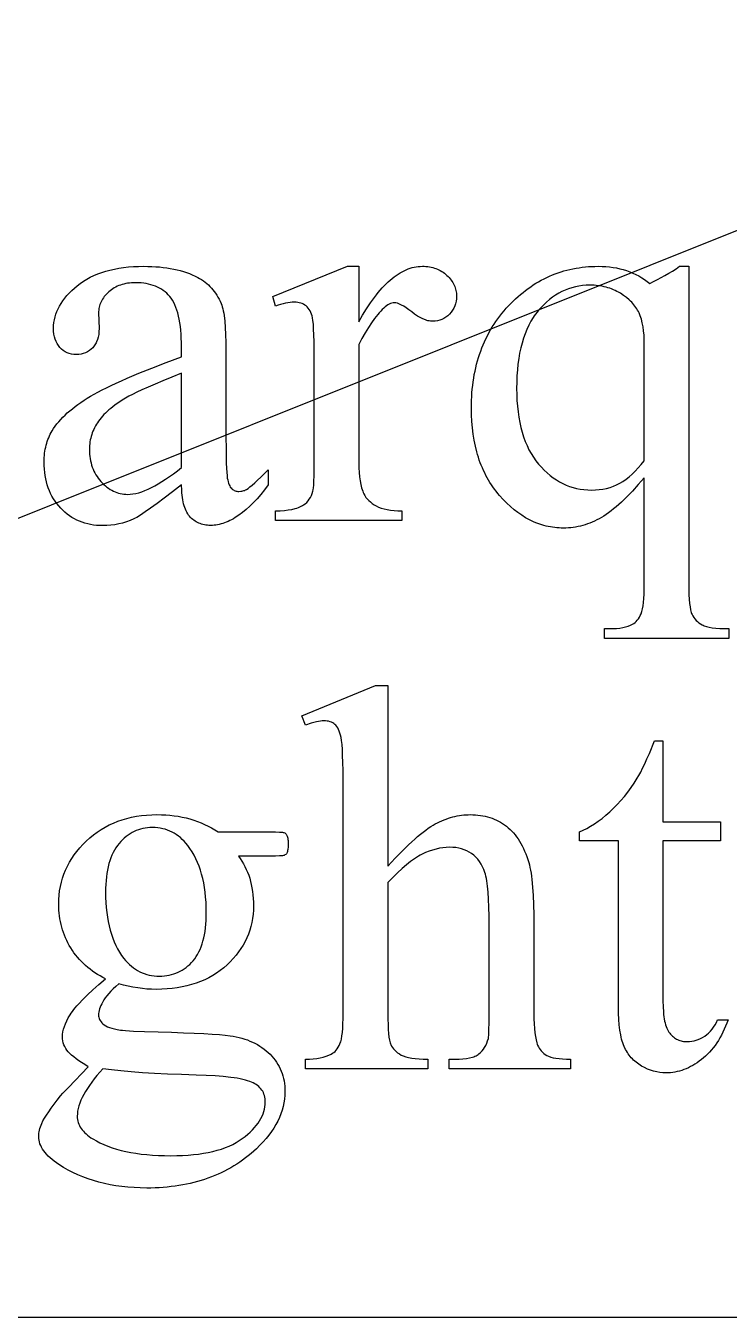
# Model space of a CAD drawing. Extents: x 0 to 152, y -19 to 71.
# Drawn here: x 91.45 to 94.75, y 64.47 to 70.54 of the extents above; entities that cross this region are included whole.
import ezdxf

# ---------------------------------------------------------------- set-up
doc = ezdxf.new("R2010")
doc.units = 0
doc.layers.get('0').update_dxf_attribs({"linetype": 'CONTINUOUS'})

msp = doc.modelspace()

# ---------------------------------------------------------------- linework, layer by layer
for points in [[(101.4397, 64.4737), (101.4397, 68.9112), (97.1897, 70.5362), (87.8147, 66.7862), (88.4397, 64.4737)], [(92.1768, 68.3808), (92.1343, 68.3481), (92.0959, 68.3191), (92.0617, 68.2937), (92.0316, 68.2719), (92.0056, 68.2538), (91.9839, 68.2393), (91.9663, 68.2285), (91.959, 68.2244), (91.9528, 68.2213), (91.9356, 68.2139), (91.9181, 68.2075), (91.9003, 68.202), (91.8822, 68.1976), (91.8639, 68.1941), (91.8453, 68.1916), (91.8264, 68.1902), (91.8072, 68.1897), (91.7924, 68.19), (91.7778, 68.1909), (91.7636, 68.1926), (91.7498, 68.1948), (91.7362, 68.1977), (91.723, 68.2012), (91.7101, 68.2054), (91.6976, 68.2102), (91.6854, 68.2157), (91.6735, 68.2218), (91.662, 68.2285), (91.6507, 68.2359), (91.6398, 68.244), (91.6293, 68.2526), (91.6191, 68.262), (91.6092, 68.2719), (91.5997, 68.2824), (91.5909, 68.2933), (91.5827, 68.3046), (91.5751, 68.3163), (91.5681, 68.3284), (91.5617, 68.3409), (91.556, 68.3538), (91.5508, 68.3672), (91.5462, 68.3809), (91.5423, 68.395), (91.5389, 68.4096), (91.5362, 68.4245), (91.5341, 68.4399), (91.5325, 68.4556), (91.5316, 68.4718), (91.5313, 68.4884), (91.5315, 68.4989), (91.5319, 68.5092), (91.5327, 68.5194), (91.5337, 68.5293), (91.535, 68.5391), (91.5367, 68.5488), (91.5386, 68.5582), (91.5408, 68.5675), (91.5433, 68.5765), (91.5462, 68.5855), (91.5493, 68.5942), (91.5527, 68.6027), (91.5564, 68.6111), (91.5604, 68.6193), (91.5647, 68.6273), (91.5693, 68.6352), (91.5761, 68.6459), (91.5835, 68.6565), (91.5914, 68.6671), (91.6, 68.6776), (91.6092, 68.688), (91.619, 68.6983), (91.6294, 68.7085), (91.6403, 68.7187), (91.6519, 68.7288), (91.6641, 68.7388), (91.6768, 68.7487), (91.6902, 68.7586), (91.7042, 68.7683), (91.7187, 68.778), (91.7339, 68.7876), (91.7497, 68.7972), (91.7664, 68.8068), (91.7844, 68.8167), (91.8038, 68.8268), (91.8245, 68.8372), (91.8466, 68.8479), (91.8699, 68.8588), (91.8946, 68.8699), (91.9207, 68.8813), (91.9767, 68.905), (92.0381, 68.9296), (92.1048, 68.9553), (92.1768, 68.982), (92.1768, 69.0275), (92.1766, 69.0488), (92.1759, 69.0692), (92.1749, 69.0887), (92.1734, 69.1074), (92.1714, 69.1253), (92.1691, 69.1423), (92.1663, 69.1584), (92.163, 69.1737), (92.1594, 69.1882), (92.1553, 69.2018), (92.1508, 69.2145), (92.1458, 69.2264), (92.1405, 69.2374), (92.1347, 69.2476), (92.1284, 69.257), (92.1218, 69.2655), (92.1147, 69.2733), (92.1072, 69.2806), (92.0994, 69.2874), (92.0911, 69.2937), (92.0825, 69.2995), (92.0734, 69.3048), (92.064, 69.3096), (92.0542, 69.3139), (92.044, 69.3177), (92.0334, 69.3209), (92.0224, 69.3237), (92.011, 69.326), (91.9993, 69.3277), (91.9871, 69.329), (91.9746, 69.3298), (91.9616, 69.33), (91.9518, 69.3298), (91.9422, 69.3293), (91.9329, 69.3285), (91.9238, 69.3273), (91.915, 69.3258), (91.9065, 69.324), (91.8982, 69.3218), (91.8901, 69.3193), (91.8824, 69.3164), (91.8748, 69.3132), (91.8676, 69.3097), (91.8606, 69.3058), (91.8538, 69.3016), (91.8473, 69.2971), (91.8411, 69.2922), (91.8351, 69.287), (91.8293, 69.2816), (91.8238, 69.276), (91.8187, 69.2704), (91.814, 69.2647), (91.8097, 69.2589), (91.8058, 69.2529), (91.8022, 69.2469), (91.799, 69.2408), (91.7962, 69.2346), (91.7938, 69.2283), (91.7917, 69.2218), (91.79, 69.2153), (91.7887, 69.2087), (91.7877, 69.202), (91.7872, 69.1952), (91.787, 69.1883), (91.7895, 69.1149), (91.7891, 69.1007), (91.7877, 69.0874), (91.7853, 69.0749), (91.7821, 69.0633), (91.7779, 69.0525), (91.7755, 69.0474), (91.7728, 69.0425), (91.7699, 69.0378), (91.7667, 69.0333), (91.7634, 69.0291), (91.7598, 69.025), (91.7521, 69.0176), (91.7438, 69.0112), (91.7349, 69.0057), (91.7254, 69.0013), (91.7154, 68.9978), (91.7048, 68.9953), (91.6937, 68.9938), (91.6819, 68.9934), (91.6705, 68.9939), (91.6596, 68.9954), (91.6492, 68.998), (91.6394, 69.0016), (91.6301, 69.0062), (91.6213, 69.0119), (91.6131, 69.0185), (91.6054, 69.0263), (91.5984, 69.0349), (91.5924, 69.0442), (91.5872, 69.0543), (91.5831, 69.0652), (91.5798, 69.0768), (91.5775, 69.0891), (91.5761, 69.1023), (91.5756, 69.1161), (91.5761, 69.1297), (91.5774, 69.1431), (91.5795, 69.1563), (91.5826, 69.1694), (91.5865, 69.1824), (91.5913, 69.1953), (91.5969, 69.208), (91.6035, 69.2205), (91.6109, 69.233), (91.6191, 69.2453), (91.6283, 69.2574), (91.6383, 69.2694), (91.6491, 69.2813), (91.6609, 69.293), (91.6735, 69.3046), (91.687, 69.3161), (91.7013, 69.3271), (91.7162, 69.3375), (91.7319, 69.3471), (91.7483, 69.356), (91.7654, 69.3642), (91.7832, 69.3716), (91.8017, 69.3784), (91.8208, 69.3844), (91.8407, 69.3898), (91.8613, 69.3944), (91.8826, 69.3983), (91.9046, 69.4015), (91.9273, 69.404), (91.9507, 69.4058), (91.9748, 69.4069), (91.9996, 69.4072), (92.0187, 69.407), (92.0374, 69.4064), (92.0556, 69.4054), (92.0733, 69.404), (92.0907, 69.4022), (92.1076, 69.3999), (92.1241, 69.3973), (92.1401, 69.3942), (92.1557, 69.3908), (92.1709, 69.387), (92.1856, 69.3827), (92.1999, 69.378), (92.2138, 69.373), (92.2272, 69.3675), (92.2402, 69.3616), (92.2527, 69.3553), (92.2619, 69.3503), (92.2708, 69.3448), (92.2794, 69.3391), (92.2876, 69.3329), (92.2956, 69.3265), (92.3032, 69.3197), (92.3106, 69.3125), (92.3176, 69.305), (92.3243, 69.2972), (92.3308, 69.289), (92.3369, 69.2804), (92.3427, 69.2716), (92.3482, 69.2623), (92.3534, 69.2528), (92.3583, 69.2428), (92.3629, 69.2326), (92.3656, 69.2253), (92.3682, 69.2172), (92.3706, 69.2081), (92.3728, 69.1982), (92.3749, 69.1874), (92.3767, 69.1757), (92.3799, 69.1497), (92.3824, 69.12), (92.3842, 69.0869), (92.3853, 69.0501), (92.3856, 69.0098), (92.3856, 68.6162), (92.386, 68.5413), (92.3872, 68.4825), (92.3881, 68.4591), (92.3892, 68.4397), (92.3905, 68.4244), (92.392, 68.413), (92.3937, 68.4041), (92.3957, 68.3959), (92.3979, 68.3885), (92.4004, 68.3819), (92.4031, 68.376), (92.4061, 68.3709), (92.4093, 68.3666), (92.4129, 68.3631), (92.4166, 68.3601), (92.4204, 68.3575), (92.4244, 68.3553), (92.4285, 68.3536), (92.4328, 68.3522), (92.4372, 68.3512), (92.4417, 68.3506), (92.4464, 68.3504), (92.4562, 68.351), (92.4609, 68.3516), (92.4654, 68.3526), (92.4697, 68.3539), (92.4739, 68.3554), (92.478, 68.3572), (92.4818, 68.3593), (92.4892, 68.3643), (92.4982, 68.3712), (92.5087, 68.38), (92.5208, 68.3906), (92.5343, 68.4031), (92.5495, 68.4174), (92.5844, 68.4517), (92.5844, 68.3808), (92.5667, 68.3578), (92.5491, 68.3363), (92.5316, 68.3163), (92.5143, 68.2977), (92.497, 68.2807), (92.4798, 68.2651), (92.4627, 68.251), (92.4458, 68.2384), (92.4289, 68.2273), (92.4205, 68.2223), (92.4121, 68.2176), (92.4038, 68.2134), (92.3954, 68.2095), (92.3871, 68.2059), (92.3788, 68.2028), (92.3706, 68.2), (92.3624, 68.1976), (92.3542, 68.1956), (92.346, 68.1939), (92.3378, 68.1926), (92.3297, 68.1917), (92.3216, 68.1911), (92.3135, 68.1909), (92.3058, 68.1911), (92.2984, 68.1916), (92.2911, 68.1924), (92.2841, 68.1936), (92.2772, 68.1951), (92.2705, 68.197), (92.2641, 68.1992), (92.2578, 68.2017), (92.2517, 68.2045), (92.2459, 68.2077), (92.2402, 68.2113), (92.2347, 68.2151), (92.2294, 68.2193), (92.2244, 68.2239), (92.2195, 68.2287), (92.2148, 68.234), (92.2103, 68.2396), (92.2062, 68.2457), (92.2023, 68.2522), (92.1986, 68.2593), (92.1953, 68.2668), (92.1922, 68.2748), (92.1894, 68.2832), (92.1869, 68.2922), (92.1847, 68.3016), (92.1827, 68.3115), (92.1811, 68.3218), (92.1797, 68.3327), (92.1785, 68.344), (92.1777, 68.3558)], [(93.0096, 69.4072), (93.0096, 69.1465), (93.0278, 69.1781), (93.0461, 69.2076), (93.0645, 69.2351), (93.0737, 69.2481), (93.0829, 69.2606), (93.0921, 69.2725), (93.1013, 69.284), (93.1106, 69.2949), (93.1198, 69.3054), (93.1291, 69.3153), (93.1384, 69.3247), (93.1477, 69.3336), (93.1571, 69.342), (93.1664, 69.3499), (93.1758, 69.3573), (93.1851, 69.3642), (93.1945, 69.3706), (93.2039, 69.3764), (93.2133, 69.3818), (93.2228, 69.3866), (93.2322, 69.3909), (93.2417, 69.3947), (93.2511, 69.3981), (93.2606, 69.4009), (93.2701, 69.4031), (93.2797, 69.4049), (93.2892, 69.4062), (93.2987, 69.407), (93.3083, 69.4072), (93.3169, 69.4071), (93.3253, 69.4066), (93.3336, 69.4057), (93.3416, 69.4046), (93.3495, 69.4031), (93.3571, 69.4013), (93.3646, 69.3991), (93.3719, 69.3966), (93.379, 69.3938), (93.3859, 69.3907), (93.3927, 69.3872), (93.3992, 69.3834), (93.4056, 69.3792), (93.4117, 69.3748), (93.4177, 69.37), (93.4235, 69.3648), (93.429, 69.3595), (93.4342, 69.354), (93.439, 69.3485), (93.4434, 69.3428), (93.4475, 69.337), (93.4512, 69.3312), (93.4546, 69.3252), (93.4577, 69.3191), (93.4603, 69.3129), (93.4626, 69.3066), (93.4646, 69.3002), (93.4662, 69.2937), (93.4674, 69.2872), (93.4683, 69.2804), (93.4689, 69.2736), (93.469, 69.2667), (93.4685, 69.2546), (93.467, 69.243), (93.4644, 69.2318), (93.4608, 69.2212), (93.4562, 69.211), (93.4505, 69.2012), (93.4439, 69.192), (93.4361, 69.1832), (93.4277, 69.1752), (93.4189, 69.1683), (93.4097, 69.1624), (93.4001, 69.1576), (93.3901, 69.1538), (93.3797, 69.1512), (93.3689, 69.1496), (93.3577, 69.149), (93.3521, 69.1492), (93.3464, 69.1497), (93.3407, 69.1506), (93.3348, 69.1518), (93.3289, 69.1533), (93.3229, 69.1552), (93.3107, 69.1599), (93.2981, 69.1661), (93.2852, 69.1736), (93.2719, 69.1825), (93.2583, 69.1927), (93.245, 69.2029), (93.2326, 69.2118), (93.221, 69.2193), (93.2104, 69.2254), (93.2006, 69.2302), (93.1917, 69.2336), (93.1838, 69.2357), (93.1801, 69.2362), (93.1767, 69.2364), (93.1709, 69.236), (93.1651, 69.2348), (93.1591, 69.2328), (93.1529, 69.23), (93.1467, 69.2265), (93.1404, 69.2221), (93.1339, 69.217), (93.1273, 69.211), (93.1202, 69.2043), (93.113, 69.197), (93.1058, 69.1892), (93.0986, 69.1809), (93.0914, 69.1721), (93.0841, 69.1627), (93.0694, 69.1424), (93.0546, 69.12), (93.0398, 69.0955), (93.0247, 69.0689), (93.0096, 69.0402), (93.0096, 68.4846), (93.01, 68.4612), (93.0111, 68.4394), (93.013, 68.419), (93.0156, 68.4001), (93.019, 68.3826), (93.0231, 68.3666), (93.028, 68.3521), (93.0307, 68.3454), (93.0337, 68.339), (93.0382, 68.3306), (93.0435, 68.3226), (93.0496, 68.315), (93.0564, 68.3077), (93.0641, 68.3007), (93.0726, 68.2942), (93.0818, 68.2879), (93.0919, 68.2821), (93.1029, 68.2767), (93.1151, 68.2721), (93.1284, 68.2682), (93.1428, 68.265), (93.1584, 68.2625), (93.1752, 68.2607), (93.1931, 68.2596), (93.2121, 68.2593), (93.2121, 68.2137), (92.6185, 68.2137), (92.6185, 68.2593), (92.64, 68.2597), (92.66, 68.261), (92.6786, 68.2632), (92.6957, 68.2662), (92.7115, 68.2701), (92.7188, 68.2724), (92.7258, 68.2749), (92.7324, 68.2777), (92.7387, 68.2806), (92.7446, 68.2837), (92.7502, 68.2871), (92.7578, 68.2926), (92.7648, 68.2987), (92.7712, 68.3057), (92.777, 68.3134), (92.7823, 68.3218), (92.7869, 68.331), (92.791, 68.341), (92.7945, 68.3517), (92.7959, 68.3583), (92.7972, 68.3674), (92.7983, 68.379), (92.7992, 68.3931), (92.8004, 68.4288), (92.8008, 68.4744), (92.8008, 68.9237), (92.8003, 69.0148), (92.7996, 69.0526), (92.7987, 69.0853), (92.7976, 69.1128), (92.7962, 69.1353), (92.7945, 69.1526), (92.7926, 69.1648), (92.7903, 69.1742), (92.7876, 69.1828), (92.7844, 69.1909), (92.7808, 69.1982), (92.7768, 69.2049), (92.7724, 69.211), (92.7675, 69.2164), (92.7622, 69.2212), (92.7565, 69.2253), (92.7504, 69.2289), (92.7441, 69.232), (92.7373, 69.2345), (92.7303, 69.2364), (92.7229, 69.2378), (92.7152, 69.2386), (92.7071, 69.2389), (92.6972, 69.2386), (92.6869, 69.2377), (92.6763, 69.2362), (92.6654, 69.2341), (92.6541, 69.2315), (92.6426, 69.2282), (92.6307, 69.2244), (92.6185, 69.2199), (92.6059, 69.2655), (92.9565, 69.4072)], [(94.56, 69.4072), (94.56, 67.9163), (94.5603, 67.8897), (94.561, 67.8656), (94.5622, 67.844), (94.5638, 67.8248), (94.566, 67.8082), (94.5686, 67.7941), (94.5717, 67.7824), (94.5734, 67.7775), (94.5752, 67.7733), (94.5793, 67.7656), (94.5839, 67.7583), (94.589, 67.7515), (94.5947, 67.7451), (94.6009, 67.7391), (94.6076, 67.7336), (94.6149, 67.7285), (94.6227, 67.7239), (94.627, 67.7218), (94.6317, 67.7197), (94.6427, 67.7161), (94.6555, 67.7131), (94.6703, 67.7106), (94.687, 67.7087), (94.7056, 67.7073), (94.7262, 67.7065), (94.7486, 67.7062), (94.7486, 67.6593), (94.1639, 67.6593), (94.1639, 67.7062), (94.1879, 67.7062), (94.2051, 67.7065), (94.2212, 67.7074), (94.2363, 67.709), (94.2503, 67.7112), (94.2632, 67.7141), (94.275, 67.7176), (94.2858, 67.7217), (94.2955, 67.7264), (94.3017, 67.7303), (94.3075, 67.7348), (94.3131, 67.74), (94.3183, 67.7459), (94.3232, 67.7525), (94.3278, 67.7598), (94.3321, 67.7678), (94.336, 67.7764), (94.3396, 67.7865), (94.3427, 67.7987), (94.3453, 67.813), (94.3474, 67.8294), (94.3491, 67.848), (94.3503, 67.8686), (94.351, 67.8914), (94.3512, 67.9163), (94.3512, 68.4149), (94.3229, 68.3821), (94.2954, 68.352), (94.2821, 68.338), (94.2689, 68.3246), (94.256, 68.3119), (94.2433, 68.2999), (94.2308, 68.2886), (94.2186, 68.2779), (94.2066, 68.268), (94.1948, 68.2587), (94.1833, 68.2501), (94.1719, 68.2421), (94.1608, 68.2349), (94.15, 68.2283), (94.1392, 68.2222), (94.1284, 68.2165), (94.1175, 68.2113), (94.1065, 68.2064), (94.0956, 68.2019), (94.0845, 68.1978), (94.0735, 68.1941), (94.0623, 68.1908), (94.0511, 68.1878), (94.0399, 68.1853), (94.0286, 68.1832), (94.0173, 68.1814), (94.0059, 68.18), (93.9945, 68.1791), (93.983, 68.1785), (93.9715, 68.1783), (93.961, 68.1784), (93.9506, 68.1789), (93.9403, 68.1796), (93.93, 68.1807), (93.9198, 68.182), (93.9097, 68.1837), (93.8996, 68.1856), (93.8896, 68.1878), (93.8797, 68.1904), (93.8698, 68.1932), (93.86, 68.1964), (93.8503, 68.1998), (93.8407, 68.2035), (93.8311, 68.2076), (93.8216, 68.2119), (93.8122, 68.2166), (93.7936, 68.2267), (93.7752, 68.2381), (93.7571, 68.2507), (93.7393, 68.2644), (93.7218, 68.2794), (93.7045, 68.2955), (93.6876, 68.3129), (93.6709, 68.3314), (93.6628, 68.3411), (93.6549, 68.351), (93.6473, 68.361), (93.6399, 68.3713), (93.6328, 68.3818), (93.626, 68.3925), (93.6194, 68.4034), (93.6131, 68.4145), (93.607, 68.4258), (93.6012, 68.4373), (93.5956, 68.449), (93.5903, 68.4609), (93.5853, 68.473), (93.5805, 68.4853), (93.576, 68.4978), (93.5717, 68.5105), (93.5677, 68.5234), (93.564, 68.5365), (93.5573, 68.5634), (93.5516, 68.591), (93.5469, 68.6195), (93.5433, 68.6488), (93.5407, 68.6789), (93.5392, 68.7098), (93.5387, 68.7415), (93.5388, 68.7598), (93.5393, 68.7779), (93.5402, 68.7958), (93.5414, 68.8135), (93.5429, 68.831), (93.5448, 68.8482), (93.547, 68.8653), (93.5496, 68.8821), (93.5525, 68.8987), (93.5557, 68.9151), (93.5593, 68.9313), (93.5632, 68.9473), (93.5675, 68.963), (93.5721, 68.9786), (93.577, 68.9939), (93.5823, 69.009), (93.588, 69.0239), (93.5939, 69.0386), (93.6002, 69.0531), (93.6069, 69.0673), (93.6139, 69.0814), (93.6212, 69.0952), (93.6289, 69.1088), (93.6369, 69.1223), (93.6453, 69.1354), (93.654, 69.1484), (93.663, 69.1612), (93.6724, 69.1737), (93.6821, 69.1861), (93.6922, 69.1982), (93.7026, 69.2101), (93.7133, 69.2218), (93.7243, 69.2332), (93.7354, 69.2443), (93.7467, 69.2549), (93.7581, 69.2653), (93.7697, 69.2752), (93.7814, 69.2848), (93.7932, 69.2941), (93.8052, 69.3029), (93.8173, 69.3114), (93.8295, 69.3196), (93.8419, 69.3274), (93.8545, 69.3348), (93.8671, 69.3419), (93.88, 69.3486), (93.8929, 69.3549), (93.906, 69.3609), (93.9193, 69.3665), (93.9326, 69.3717), (93.9462, 69.3766), (93.9598, 69.3811), (93.9736, 69.3853), (93.9876, 69.3891), (94.0017, 69.3926), (94.0159, 69.3956), (94.0303, 69.3984), (94.0448, 69.4007), (94.0594, 69.4027), (94.0742, 69.4043), (94.0891, 69.4056), (94.1042, 69.4065), (94.1194, 69.407), (94.1348, 69.4072), (94.1526, 69.4069), (94.1701, 69.406), (94.1873, 69.4044), (94.2041, 69.4022), (94.2205, 69.3993), (94.2366, 69.3958), (94.2523, 69.3917), (94.2677, 69.387), (94.2827, 69.3816), (94.2973, 69.3756), (94.3115, 69.3689), (94.3253, 69.3617), (94.3387, 69.3537), (94.3517, 69.3452), (94.3643, 69.336), (94.3765, 69.3262), (94.3948, 69.3352), (94.4128, 69.3446), (94.4307, 69.3542), (94.4483, 69.3642), (94.4658, 69.3745), (94.4831, 69.3851), (94.5001, 69.396), (94.517, 69.4072)], [(94.3512, 68.4947), (94.3512, 69.0389), (94.3508, 69.062), (94.3497, 69.0838), (94.3477, 69.1044), (94.345, 69.1237), (94.3416, 69.1418), (94.3373, 69.1585), (94.3323, 69.174), (94.3265, 69.1883), (94.3233, 69.195), (94.3198, 69.2016), (94.3159, 69.2081), (94.3118, 69.2144), (94.3073, 69.2207), (94.3026, 69.2268), (94.2975, 69.2327), (94.2922, 69.2386), (94.2866, 69.2443), (94.2806, 69.2499), (94.2678, 69.2606), (94.2538, 69.2709), (94.2386, 69.2807), (94.2306, 69.2853), (94.2225, 69.2896), (94.2143, 69.2936), (94.2059, 69.2973), (94.1974, 69.3007), (94.1888, 69.3038), (94.18, 69.3066), (94.1712, 69.3091), (94.1622, 69.3114), (94.153, 69.3133), (94.1438, 69.3149), (94.1344, 69.3163), (94.1249, 69.3173), (94.1152, 69.318), (94.1054, 69.3185), (94.0955, 69.3186), (94.078, 69.3182), (94.0607, 69.3167), (94.0438, 69.3144), (94.0272, 69.3111), (94.0109, 69.3069), (93.9949, 69.3017), (93.9793, 69.2956), (93.9639, 69.2886), (93.9489, 69.2806), (93.9342, 69.2717), (93.9198, 69.2618), (93.9057, 69.251), (93.8919, 69.2393), (93.8785, 69.2266), (93.8654, 69.2129), (93.8525, 69.1984), (93.8463, 69.1908), (93.8403, 69.1829), (93.8344, 69.1748), (93.8288, 69.1664), (93.8181, 69.1489), (93.8082, 69.1305), (93.7991, 69.1111), (93.7908, 69.0908), (93.7833, 69.0694), (93.7766, 69.0471), (93.7707, 69.0239), (93.7655, 68.9996), (93.7612, 68.9744), (93.7576, 68.9483), (93.7548, 68.9211), (93.7529, 68.893), (93.7517, 68.8639), (93.7513, 68.8339), (93.7517, 68.8051), (93.7529, 68.7771), (93.7549, 68.75), (93.7577, 68.7238), (93.7614, 68.6985), (93.7658, 68.6741), (93.771, 68.6506), (93.7771, 68.6279), (93.7839, 68.6061), (93.7916, 68.5852), (93.8, 68.5652), (93.8093, 68.546), (93.8194, 68.5278), (93.8303, 68.5104), (93.8419, 68.4939), (93.8544, 68.4782), (93.8675, 68.4635), (93.8809, 68.4498), (93.8946, 68.4369), (93.9087, 68.4251), (93.923, 68.4142), (93.9378, 68.4042), (93.9528, 68.3952), (93.9682, 68.3871), (93.9839, 68.38), (93.9999, 68.3738), (94.0163, 68.3686), (94.033, 68.3643), (94.0501, 68.361), (94.0674, 68.3586), (94.0851, 68.3572), (94.1031, 68.3567), (94.1216, 68.3572), (94.1394, 68.3587), (94.1568, 68.3613), (94.1737, 68.3648), (94.1901, 68.3693), (94.2059, 68.3749), (94.2212, 68.3814), (94.236, 68.389), (94.2506, 68.3977), (94.2651, 68.4077), (94.2795, 68.419), (94.2939, 68.4316), (94.3083, 68.4454), (94.3227, 68.4606), (94.337, 68.477)], [(92.1768, 68.463), (92.1768, 68.9048), (92.1311, 68.8865), (92.0897, 68.8696), (92.0525, 68.854), (92.0196, 68.8399), (91.9908, 68.8271), (91.9663, 68.8158), (91.946, 68.8058), (91.93, 68.7972), (91.9059, 68.7832), (91.8836, 68.769), (91.863, 68.7547), (91.8534, 68.7475), (91.8443, 68.7402), (91.8355, 68.7329), (91.8273, 68.7256), (91.8194, 68.7182), (91.8121, 68.7108), (91.8051, 68.7033), (91.7986, 68.6958), (91.7926, 68.6883), (91.787, 68.6807), (91.7818, 68.6731), (91.7769, 68.6654), (91.7724, 68.6576), (91.7682, 68.6496), (91.7643, 68.6417), (91.7608, 68.6336), (91.7576, 68.6254), (91.7547, 68.6171), (91.7522, 68.6088), (91.75, 68.6003), (91.7482, 68.5918), (91.7466, 68.5832), (91.7455, 68.5745), (91.7446, 68.5657), (91.7441, 68.5568), (91.744, 68.5478), (91.7442, 68.5366), (91.7448, 68.5255), (91.7459, 68.5148), (91.7474, 68.5042), (91.7493, 68.4939), (91.7516, 68.4839), (91.7544, 68.474), (91.7576, 68.4645), (91.7612, 68.4551), (91.7652, 68.446), (91.7697, 68.4372), (91.7746, 68.4286), (91.7799, 68.4202), (91.7856, 68.4121), (91.7918, 68.4042), (91.7984, 68.3966), (91.8052, 68.3893), (91.8122, 68.3825), (91.8194, 68.3762), (91.8266, 68.3703), (91.834, 68.3649), (91.8415, 68.36), (91.8491, 68.3555), (91.8569, 68.3515), (91.8648, 68.348), (91.8728, 68.3449), (91.881, 68.3423), (91.8893, 68.3402), (91.8977, 68.3386), (91.9062, 68.3374), (91.9149, 68.3367), (91.9237, 68.3365), (91.9359, 68.337), (91.9487, 68.3385), (91.9619, 68.3409), (91.9756, 68.3444), (91.9897, 68.3488), (92.0044, 68.3543), (92.0195, 68.3607), (92.0351, 68.3681), (92.0511, 68.3765), (92.0676, 68.3859), (92.0847, 68.3963), (92.1021, 68.4077), (92.1201, 68.42), (92.1385, 68.4334), (92.1574, 68.4477)], [(93.1463, 67.4391), (93.1463, 66.5911), (93.1805, 66.628), (93.2129, 66.6614), (93.2435, 66.6914), (93.2581, 66.705), (93.2722, 66.7179), (93.2859, 66.7298), (93.2992, 66.7409), (93.312, 66.7511), (93.3243, 66.7605), (93.3362, 66.7689), (93.3476, 66.7766), (93.3585, 66.7833), (93.3691, 66.7892), (93.3793, 66.7945), (93.3896, 66.7994), (93.3999, 66.804), (93.4102, 66.8083), (93.4205, 66.8122), (93.4308, 66.8158), (93.441, 66.8191), (93.4513, 66.822), (93.4616, 66.8245), (93.4719, 66.8267), (93.4822, 66.8286), (93.4925, 66.8301), (93.5027, 66.8313), (93.513, 66.8322), (93.5233, 66.8327), (93.5336, 66.8329), (93.5458, 66.8327), (93.5578, 66.832), (93.5696, 66.831), (93.5812, 66.8295), (93.5926, 66.8276), (93.6037, 66.8252), (93.6146, 66.8225), (93.6254, 66.8193), (93.6358, 66.8157), (93.6461, 66.8116), (93.6562, 66.8072), (93.666, 66.8023), (93.6756, 66.7969), (93.685, 66.7912), (93.6942, 66.785), (93.7032, 66.7785), (93.7119, 66.7714), (93.7203, 66.7639), (93.7285, 66.7559), (93.7363, 66.7474), (93.7439, 66.7384), (93.7512, 66.7289), (93.7582, 66.719), (93.7649, 66.7085), (93.7713, 66.6976), (93.7775, 66.6862), (93.7833, 66.6743), (93.7889, 66.6619), (93.7941, 66.6491), (93.7991, 66.6357), (93.8038, 66.6219), (93.8082, 66.6076), (93.8112, 66.5969), (93.8139, 66.5852), (93.8164, 66.5725), (93.8188, 66.5587), (93.8209, 66.5439), (93.8229, 66.528), (93.8263, 66.493), (93.8289, 66.4539), (93.8308, 66.4106), (93.8319, 66.3631), (93.8323, 66.3114), (93.8323, 65.9014), (93.8326, 65.8749), (93.8334, 65.8506), (93.8348, 65.8286), (93.8367, 65.8086), (93.8392, 65.7909), (93.8423, 65.7753), (93.8459, 65.762), (93.8479, 65.7561), (93.85, 65.7507), (93.8535, 65.7433), (93.8574, 65.7363), (93.862, 65.7297), (93.8671, 65.7235), (93.8728, 65.7177), (93.879, 65.7123), (93.8857, 65.7073), (93.893, 65.7026), (93.9014, 65.6985), (93.9114, 65.6949), (93.9229, 65.6918), (93.9361, 65.6894), (93.9508, 65.6874), (93.9671, 65.686), (93.985, 65.6852), (94.0044, 65.6849), (94.0044, 65.6394), (93.4349, 65.6394), (93.4349, 65.6849), (93.4615, 65.6849), (93.4809, 65.6853), (93.4989, 65.6865), (93.5153, 65.6884), (93.5301, 65.6911), (93.5434, 65.6946), (93.5495, 65.6966), (93.5552, 65.6988), (93.5605, 65.7012), (93.5654, 65.7038), (93.5699, 65.7066), (93.5741, 65.7096), (93.5817, 65.7161), (93.5887, 65.7234), (93.5952, 65.7314), (93.601, 65.7401), (93.6062, 65.7496), (93.6109, 65.7598), (93.6149, 65.7707), (93.6184, 65.7824), (93.6193, 65.7887), (93.6201, 65.7974), (93.6212, 65.8222), (93.622, 65.8569), (93.6222, 65.9014), (93.6222, 66.3114), (93.6219, 66.3568), (93.621, 66.3982), (93.6194, 66.4355), (93.6173, 66.4687), (93.6145, 66.4978), (93.6112, 66.5229), (93.6092, 66.5339), (93.6072, 66.5439), (93.6049, 66.5528), (93.6026, 66.5608), (93.5973, 66.5752), (93.5913, 66.5886), (93.5846, 66.6012), (93.5771, 66.6128), (93.5689, 66.6235), (93.56, 66.6333), (93.5503, 66.6421), (93.5399, 66.65), (93.5289, 66.657), (93.5173, 66.663), (93.5052, 66.6681), (93.4925, 66.6723), (93.4792, 66.6755), (93.4654, 66.6779), (93.4511, 66.6793), (93.4361, 66.6797), (93.4206, 66.6792), (93.4048, 66.6777), (93.3889, 66.6751), (93.3729, 66.6715), (93.3566, 66.6669), (93.3403, 66.6612), (93.3237, 66.6545), (93.307, 66.6468), (93.2986, 66.6424), (93.2899, 66.6375), (93.281, 66.6321), (93.2718, 66.6262), (93.2625, 66.6197), (93.253, 66.6127), (93.2333, 66.5971), (93.2128, 66.5795), (93.1915, 66.5597), (93.1693, 66.5379), (93.1463, 66.5139), (93.1463, 65.9014), (93.1465, 65.873), (93.1471, 65.8475), (93.1482, 65.8248), (93.1496, 65.8048), (93.1515, 65.7877), (93.1538, 65.7734), (93.1565, 65.762), (93.158, 65.7573), (93.1596, 65.7533), (93.1633, 65.7461), (93.1677, 65.7393), (93.1728, 65.7328), (93.1786, 65.7265), (93.1851, 65.7206), (93.1923, 65.7149), (93.2003, 65.7096), (93.209, 65.7045), (93.2137, 65.7022), (93.2188, 65.6999), (93.2303, 65.696), (93.2434, 65.6926), (93.2582, 65.6898), (93.2746, 65.6877), (93.2926, 65.6861), (93.3123, 65.6852), (93.3336, 65.6849), (93.3336, 65.6394), (92.759, 65.6394), (92.759, 65.6849), (92.7778, 65.6853), (92.7956, 65.6864), (92.8123, 65.6883), (92.828, 65.6909), (92.8427, 65.6943), (92.8563, 65.6985), (92.8689, 65.7033), (92.8805, 65.709), (92.8867, 65.7125), (92.8925, 65.7167), (92.8981, 65.7217), (92.9033, 65.7273), (92.9082, 65.7337), (92.9128, 65.7408), (92.9171, 65.7486), (92.921, 65.7571), (92.9229, 65.7618), (92.9246, 65.7671), (92.9277, 65.7794), (92.9303, 65.794), (92.9324, 65.8109), (92.9341, 65.83), (92.9353, 65.8515), (92.936, 65.8753), (92.9362, 65.9014), (92.9362, 66.9506), (92.9361, 66.9979), (92.9356, 67.0404), (92.9349, 67.0781), (92.9338, 67.111), (92.9325, 67.1391), (92.9309, 67.1625), (92.9289, 67.1811), (92.9267, 67.1949), (92.9242, 67.2058), (92.9213, 67.2158), (92.9182, 67.2249), (92.9147, 67.2331), (92.9109, 67.2404), (92.9068, 67.2468), (92.9023, 67.2523), (92.8976, 67.2569), (92.8925, 67.2607), (92.887, 67.2641), (92.881, 67.2669), (92.8747, 67.2692), (92.8679, 67.271), (92.8607, 67.2723), (92.8531, 67.2731), (92.8451, 67.2733), (92.8379, 67.273), (92.8297, 67.2721), (92.8205, 67.2705), (92.8103, 67.2683), (92.799, 67.2654), (92.7867, 67.2619), (92.759, 67.2531), (92.7413, 67.2974), (93.0881, 67.4391)], [(94.4385, 67.1797), (94.4385, 66.7987), (94.7094, 66.7987), (94.7094, 66.7101), (94.4385, 66.7101), (94.4385, 65.9583), (94.439, 65.9313), (94.4406, 65.9066), (94.4417, 65.8951), (94.4431, 65.8841), (94.4447, 65.8738), (94.4466, 65.864), (94.4488, 65.8548), (94.4511, 65.8462), (94.4538, 65.8381), (94.4567, 65.8306), (94.4598, 65.8237), (94.4633, 65.8174), (94.4669, 65.8116), (94.4708, 65.8064), (94.4749, 65.8017), (94.4792, 65.7972), (94.4836, 65.7931), (94.4881, 65.7893), (94.4928, 65.7857), (94.4976, 65.7825), (94.5026, 65.7796), (94.5077, 65.777), (94.5129, 65.7747), (94.5183, 65.7727), (94.5239, 65.771), (94.5295, 65.7696), (94.5354, 65.7686), (94.5413, 65.7678), (94.5475, 65.7673), (94.5537, 65.7672), (94.5641, 65.7676), (94.5744, 65.7688), (94.5847, 65.7708), (94.5948, 65.7737), (94.6049, 65.7773), (94.6149, 65.7818), (94.6249, 65.7871), (94.6347, 65.7931), (94.6442, 65.8), (94.6532, 65.8077), (94.6617, 65.8161), (94.6695, 65.8253), (94.6768, 65.8352), (94.6836, 65.8459), (94.6898, 65.8574), (94.6955, 65.8697), (94.7448, 65.8697), (94.7391, 65.8544), (94.7332, 65.8397), (94.7269, 65.8254), (94.7204, 65.8115), (94.7136, 65.7982), (94.7064, 65.7853), (94.699, 65.7729), (94.6914, 65.761), (94.6834, 65.7496), (94.6751, 65.7386), (94.6666, 65.7282), (94.6577, 65.7182), (94.6486, 65.7087), (94.6392, 65.6996), (94.6295, 65.6911), (94.6195, 65.683), (94.6094, 65.6754), (94.5992, 65.6683), (94.589, 65.6617), (94.5787, 65.6556), (94.5684, 65.65), (94.5581, 65.6448), (94.5477, 65.6402), (94.5373, 65.636), (94.5268, 65.6324), (94.5163, 65.6292), (94.5058, 65.6265), (94.4952, 65.6243), (94.4846, 65.6226), (94.4739, 65.6214), (94.4632, 65.6206), (94.4525, 65.6204), (94.4379, 65.6209), (94.4235, 65.6224), (94.4092, 65.6249), (94.3949, 65.6284), (94.3807, 65.633), (94.3666, 65.6385), (94.3525, 65.6451), (94.3386, 65.6526), (94.3317, 65.6568), (94.3251, 65.6612), (94.3187, 65.6657), (94.3125, 65.6705), (94.3066, 65.6755), (94.3009, 65.6808), (94.2954, 65.6862), (94.2901, 65.6919), (94.2851, 65.6978), (94.2803, 65.7039), (94.2757, 65.7102), (94.2714, 65.7167), (94.2673, 65.7235), (94.2634, 65.7304), (94.2563, 65.745), (94.2531, 65.7528), (94.2501, 65.7611), (94.2473, 65.7699), (94.2447, 65.7792), (94.2423, 65.789), (94.2401, 65.7993), (94.2364, 65.8215), (94.2334, 65.8457), (94.2314, 65.8719), (94.2301, 65.9002), (94.2297, 65.9305), (94.2297, 66.7101), (94.0462, 66.7101), (94.0462, 66.7519), (94.0636, 66.7594), (94.0812, 66.7682), (94.0988, 66.7782), (94.1166, 66.7894), (94.1344, 66.8018), (94.1524, 66.8154), (94.1704, 66.8302), (94.1886, 66.8462), (94.2065, 66.8632), (94.224, 66.8809), (94.2409, 66.8995), (94.2574, 66.9188), (94.2734, 66.9389), (94.2888, 66.9597), (94.3038, 66.9813), (94.3183, 67.0037), (94.3259, 67.017), (94.3343, 67.0328), (94.3433, 67.051), (94.3531, 67.0718), (94.3636, 67.095), (94.3748, 67.1207), (94.3993, 67.1797)], [(91.8199, 66.0621), (91.8068, 66.0687), (91.7941, 66.0757), (91.7818, 66.083), (91.7698, 66.0906), (91.7583, 66.0985), (91.7471, 66.1068), (91.7363, 66.1154), (91.7259, 66.1243), (91.7159, 66.1335), (91.7063, 66.143), (91.697, 66.1529), (91.6882, 66.1631), (91.6797, 66.1736), (91.6716, 66.1844), (91.6639, 66.1955), (91.6566, 66.207), (91.6497, 66.2187), (91.6433, 66.2306), (91.6373, 66.2426), (91.6317, 66.2547), (91.6266, 66.2671), (91.6219, 66.2795), (91.6177, 66.2922), (91.6139, 66.3049), (91.6106, 66.3179), (91.6077, 66.331), (91.6052, 66.3442), (91.6032, 66.3576), (91.6017, 66.3711), (91.6006, 66.3848), (91.5999, 66.3987), (91.5997, 66.4127), (91.6002, 66.434), (91.6017, 66.455), (91.6042, 66.4755), (91.6078, 66.4957), (91.6123, 66.5156), (91.6179, 66.535), (91.6245, 66.5541), (91.6321, 66.5728), (91.6407, 66.5911), (91.6503, 66.6091), (91.661, 66.6266), (91.6726, 66.6438), (91.6853, 66.6606), (91.699, 66.6771), (91.7137, 66.6931), (91.7294, 66.7088), (91.7459, 66.7239), (91.763, 66.7379), (91.7806, 66.751), (91.7988, 66.7631), (91.8176, 66.7742), (91.8369, 66.7844), (91.8568, 66.7936), (91.8773, 66.8019), (91.8984, 66.8091), (91.92, 66.8154), (91.9422, 66.8208), (91.9649, 66.8251), (91.9883, 66.8285), (92.0121, 66.8309), (92.0366, 66.8324), (92.0616, 66.8329), (92.0822, 66.8326), (92.1024, 66.8316), (92.1223, 66.83), (92.1418, 66.8278), (92.1609, 66.825), (92.1798, 66.8215), (92.1982, 66.8174), (92.2164, 66.8126), (92.2341, 66.8072), (92.2516, 66.8012), (92.2687, 66.7946), (92.2854, 66.7873), (92.3018, 66.7794), (92.3179, 66.7709), (92.3336, 66.7617), (92.3489, 66.7519), (92.5945, 66.7519), (92.6188, 66.7517), (92.6375, 66.7511), (92.6505, 66.7501), (92.6548, 66.7495), (92.6578, 66.7487), (92.6619, 66.7468), (92.6654, 66.7444), (92.6682, 66.7415), (92.6704, 66.738), (92.6722, 66.7348), (92.6737, 66.7311), (92.675, 66.7269), (92.6761, 66.7221), (92.6769, 66.7168), (92.6775, 66.7109), (92.678, 66.6974), (92.6776, 66.6823), (92.6764, 66.6696), (92.6755, 66.6642), (92.6745, 66.6595), (92.6732, 66.6554), (92.6717, 66.6519), (92.6694, 66.6489), (92.6665, 66.6462), (92.6628, 66.6438), (92.6584, 66.6418), (92.6553, 66.6409), (92.6508, 66.6401), (92.6377, 66.6389), (92.6189, 66.6382), (92.5945, 66.638), (92.4439, 66.638), (92.4524, 66.6264), (92.4605, 66.6144), (92.468, 66.602), (92.4749, 66.5892), (92.4812, 66.5761), (92.4871, 66.5625), (92.4923, 66.5485), (92.497, 66.5342), (92.5012, 66.5194), (92.5048, 66.5043), (92.5078, 66.4887), (92.5103, 66.4728), (92.5122, 66.4565), (92.5136, 66.4397), (92.5145, 66.4226), (92.5147, 66.4051), (92.5143, 66.385), (92.5128, 66.3653), (92.5104, 66.346), (92.507, 66.327), (92.5026, 66.3084), (92.4973, 66.2902), (92.491, 66.2723), (92.4837, 66.2548), (92.4755, 66.2376), (92.4663, 66.2209), (92.4561, 66.2045), (92.445, 66.1884), (92.4329, 66.1727), (92.4198, 66.1574), (92.4057, 66.1425), (92.3907, 66.1279), (92.3749, 66.114), (92.3584, 66.1009), (92.3412, 66.0888), (92.3234, 66.0775), (92.3049, 66.0672), (92.2858, 66.0577), (92.2659, 66.0492), (92.2455, 66.0415), (92.2243, 66.0348), (92.2025, 66.0289), (92.1801, 66.024), (92.157, 66.0199), (92.1332, 66.0168), (92.1087, 66.0145), (92.0836, 66.0132), (92.0578, 66.0127), (92.0363, 66.0131), (92.0146, 66.0143), (91.9928, 66.0163), (91.9708, 66.0191), (91.9488, 66.0226), (91.9266, 66.027), (91.9043, 66.0321), (91.8819, 66.038), (91.8686, 66.0262), (91.8563, 66.0147), (91.8452, 66.0037), (91.8352, 65.993), (91.8264, 65.9826), (91.8187, 65.9727), (91.8121, 65.9631), (91.8066, 65.9539), (91.802, 65.945), (91.798, 65.9365), (91.7947, 65.9283), (91.7919, 65.9205), (91.7897, 65.913), (91.7882, 65.9058), (91.7873, 65.899), (91.787, 65.8925), (91.7873, 65.8871), (91.7883, 65.8818), (91.7899, 65.8765), (91.7922, 65.8713), (91.7951, 65.8661), (91.7987, 65.8609), (91.803, 65.8558), (91.8079, 65.8507), (91.8137, 65.8458), (91.8208, 65.8413), (91.8291, 65.8371), (91.8387, 65.8333), (91.8495, 65.8299), (91.8616, 65.8268), (91.8749, 65.824), (91.8895, 65.8216), (91.9, 65.8204), (91.9139, 65.8192), (91.9515, 65.8169), (92.0025, 65.8147), (92.0667, 65.8128), (92.129, 65.8111), (92.1856, 65.8093), (92.2364, 65.8073), (92.2815, 65.8052), (92.3209, 65.8029), (92.3546, 65.8004), (92.3825, 65.7978), (92.4046, 65.795), (92.4192, 65.7928), (92.4333, 65.7901), (92.4471, 65.787), (92.4605, 65.7834), (92.4736, 65.7794), (92.4862, 65.775), (92.4985, 65.7702), (92.5105, 65.765), (92.522, 65.7593), (92.5332, 65.7532), (92.544, 65.7467), (92.5545, 65.7397), (92.5646, 65.7324), (92.5743, 65.7246), (92.5836, 65.7164), (92.5926, 65.7077), (92.6011, 65.6987), (92.609, 65.6895), (92.6165, 65.68), (92.6233, 65.6702), (92.6296, 65.6602), (92.6354, 65.6499), (92.6406, 65.6394), (92.6453, 65.6286), (92.6494, 65.6176), (92.6529, 65.6063), (92.656, 65.5947), (92.6584, 65.5829), (92.6604, 65.5708), (92.6617, 65.5585), (92.6625, 65.5459), (92.6628, 65.533), (92.6623, 65.5152), (92.6607, 65.4976), (92.6581, 65.48), (92.6544, 65.4626), (92.6497, 65.4454), (92.644, 65.4283), (92.6371, 65.4113), (92.6293, 65.3945), (92.6204, 65.3778), (92.6104, 65.3612), (92.5994, 65.3448), (92.5874, 65.3285), (92.5743, 65.3123), (92.5601, 65.2963), (92.5449, 65.2805), (92.5287, 65.2647), (92.5162, 65.2534), (92.5035, 65.2423), (92.4906, 65.2317), (92.4774, 65.2214), (92.464, 65.2115), (92.4504, 65.2019), (92.4365, 65.1927), (92.4224, 65.1839), (92.4081, 65.1754), (92.3935, 65.1673), (92.3787, 65.1595), (92.3637, 65.1521), (92.3484, 65.1451), (92.3329, 65.1384), (92.3171, 65.1321), (92.3012, 65.1261), (92.2849, 65.1205), (92.2685, 65.1153), (92.2518, 65.1104), (92.2349, 65.1059), (92.2177, 65.1018), (92.2003, 65.098), (92.1827, 65.0946), (92.1649, 65.0915), (92.1468, 65.0888), (92.1284, 65.0864), (92.1099, 65.0845), (92.0911, 65.0828), (92.072, 65.0816), (92.0528, 65.0807), (92.0333, 65.0801), (92.0135, 65.0799), (91.9833, 65.0804), (91.9537, 65.0817), (91.9246, 65.0838), (91.8962, 65.0868), (91.8683, 65.0907), (91.841, 65.0954), (91.8143, 65.101), (91.7883, 65.1075), (91.7628, 65.1148), (91.7379, 65.123), (91.7136, 65.132), (91.6898, 65.1419), (91.6667, 65.1526), (91.6442, 65.1642), (91.6223, 65.1767), (91.6009, 65.1901), (91.5894, 65.198), (91.5787, 65.206), (91.5687, 65.214), (91.5594, 65.222), (91.5509, 65.2301), (91.5431, 65.2382), (91.536, 65.2464), (91.5297, 65.2546), (91.5242, 65.2628), (91.5194, 65.2711), (91.5153, 65.2795), (91.5119, 65.2878), (91.5093, 65.2962), (91.5075, 65.3047), (91.5064, 65.3132), (91.506, 65.3217), (91.5062, 65.3293), (91.5069, 65.3369), (91.508, 65.3445), (91.5095, 65.3521), (91.5114, 65.3596), (91.5138, 65.3672), (91.5167, 65.3748), (91.5199, 65.3824), (91.526, 65.3947), (91.5335, 65.4081), (91.5425, 65.4227), (91.5528, 65.4384), (91.5646, 65.4553), (91.5778, 65.4733), (91.5925, 65.4925), (91.6085, 65.5128), (91.6199, 65.5256), (91.6452, 65.5527), (91.7376, 65.6495), (91.7218, 65.6592), (91.7071, 65.6686), (91.6937, 65.6778), (91.6815, 65.6867), (91.6704, 65.6953), (91.6606, 65.7037), (91.652, 65.7118), (91.6446, 65.7197), (91.6382, 65.7276), (91.6327, 65.7357), (91.628, 65.7441), (91.6242, 65.7528), (91.6212, 65.7617), (91.6191, 65.7709), (91.6178, 65.7803), (91.6174, 65.79), (91.618, 65.8013), (91.6196, 65.8131), (91.6225, 65.8253), (91.6264, 65.8381), (91.6315, 65.8513), (91.6377, 65.865), (91.645, 65.8791), (91.6535, 65.8938), (91.6583, 65.9014), (91.664, 65.9094), (91.6703, 65.9178), (91.6774, 65.9266), (91.6852, 65.9358), (91.6938, 65.9453), (91.7131, 65.9656), (91.7354, 65.9874), (91.7606, 66.0108), (91.7888, 66.0356)], [(92.0401, 66.7721), (92.0285, 66.7718), (92.0172, 66.771), (92.0061, 66.7695), (91.9952, 66.7675), (91.9845, 66.7648), (91.9741, 66.7616), (91.964, 66.7578), (91.9541, 66.7535), (91.9444, 66.7485), (91.9349, 66.743), (91.9257, 66.7368), (91.9167, 66.7301), (91.908, 66.7228), (91.8995, 66.715), (91.8912, 66.7065), (91.8832, 66.6974), (91.8755, 66.6878), (91.8683, 66.6775), (91.8617, 66.6666), (91.8555, 66.6551), (91.8498, 66.643), (91.8446, 66.6302), (91.8399, 66.6168), (91.8357, 66.6028), (91.832, 66.5882), (91.8288, 66.573), (91.8261, 66.5571), (91.8238, 66.5406), (91.8221, 66.5235), (91.8209, 66.5057), (91.8201, 66.4874), (91.8199, 66.4684), (91.8202, 66.4437), (91.8212, 66.4198), (91.8229, 66.3965), (91.8253, 66.374), (91.8283, 66.3522), (91.832, 66.331), (91.8364, 66.3106), (91.8414, 66.2909), (91.8471, 66.2718), (91.8535, 66.2535), (91.8606, 66.2359), (91.8683, 66.219), (91.8767, 66.2027), (91.8858, 66.1872), (91.8955, 66.1724), (91.906, 66.1583), (91.9143, 66.1482), (91.923, 66.1387), (91.9319, 66.1299), (91.9411, 66.1217), (91.9506, 66.1142), (91.9603, 66.1074), (91.9703, 66.1012), (91.9806, 66.0956), (91.9912, 66.0907), (92.0021, 66.0865), (92.0132, 66.0829), (92.0246, 66.08), (92.0363, 66.0777), (92.0483, 66.0761), (92.0605, 66.0751), (92.073, 66.0747), (92.0849, 66.075), (92.0965, 66.0759), (92.1079, 66.0773), (92.119, 66.0793), (92.1298, 66.0818), (92.1404, 66.0849), (92.1507, 66.0886), (92.1607, 66.0928), (92.1704, 66.0976), (92.1799, 66.1029), (92.1891, 66.1088), (92.1981, 66.1153), (92.2068, 66.1224), (92.2152, 66.13), (92.2233, 66.1382), (92.2312, 66.1469), (92.2387, 66.1562), (92.2458, 66.1662), (92.2523, 66.1768), (92.2584, 66.1881), (92.2639, 66.2), (92.269, 66.2126), (92.2736, 66.2258), (92.2777, 66.2396), (92.2814, 66.2541), (92.2845, 66.2692), (92.2872, 66.285), (92.2894, 66.3014), (92.2911, 66.3184), (92.2923, 66.3361), (92.293, 66.3545), (92.2933, 66.3734), (92.2929, 66.3983), (92.2919, 66.4224), (92.2902, 66.4458), (92.2878, 66.4686), (92.2847, 66.4907), (92.281, 66.5121), (92.2765, 66.5328), (92.2714, 66.5528), (92.2656, 66.5722), (92.2591, 66.5909), (92.252, 66.6089), (92.2441, 66.6262), (92.2356, 66.6428), (92.2264, 66.6587), (92.2165, 66.674), (92.2059, 66.6886), (92.1977, 66.6987), (92.1892, 66.7082), (92.1804, 66.717), (92.1714, 66.7251), (92.162, 66.7326), (92.1523, 66.7395), (92.1424, 66.7457), (92.1322, 66.7512), (92.1217, 66.7561), (92.1109, 66.7604), (92.0998, 66.764), (92.0885, 66.7669), (92.0768, 66.7692), (92.0649, 66.7708), (92.0526, 66.7718)], [(91.8072, 65.6394), (91.7928, 65.6234), (91.7793, 65.6076), (91.7667, 65.5922), (91.755, 65.577), (91.7443, 65.5621), (91.7344, 65.5475), (91.7254, 65.5332), (91.7174, 65.5191), (91.7103, 65.5053), (91.7041, 65.4918), (91.6989, 65.4786), (91.6946, 65.4656), (91.6913, 65.453), (91.6889, 65.4406), (91.6875, 65.4284), (91.687, 65.4166), (91.6873, 65.4091), (91.6881, 65.4017), (91.6896, 65.3944), (91.6916, 65.3872), (91.6942, 65.3801), (91.6973, 65.3732), (91.7011, 65.3664), (91.7054, 65.3596), (91.7102, 65.3531), (91.7157, 65.3466), (91.7217, 65.3402), (91.7283, 65.334), (91.7355, 65.3279), (91.7432, 65.3219), (91.7515, 65.316), (91.7604, 65.3103), (91.7767, 65.3008), (91.7938, 65.2919), (91.8118, 65.2836), (91.8307, 65.276), (91.8505, 65.2689), (91.8712, 65.2625), (91.8927, 65.2566), (91.9151, 65.2514), (91.9384, 65.2468), (91.9626, 65.2429), (91.9877, 65.2395), (92.0136, 65.2367), (92.0404, 65.2346), (92.0681, 65.233), (92.0967, 65.2321), (92.1262, 65.2318), (92.1542, 65.2321), (92.1813, 65.2331), (92.2074, 65.2346), (92.2326, 65.2368), (92.2569, 65.2397), (92.2802, 65.2431), (92.3026, 65.2472), (92.3241, 65.2519), (92.3446, 65.2572), (92.3642, 65.2632), (92.3829, 65.2698), (92.4006, 65.277), (92.4174, 65.2849), (92.4333, 65.2934), (92.4482, 65.3025), (92.4622, 65.3122), (92.4753, 65.3223), (92.4876, 65.3324), (92.499, 65.3427), (92.5096, 65.353), (92.5193, 65.3635), (92.5282, 65.374), (92.5362, 65.3846), (92.5434, 65.3952), (92.5497, 65.406), (92.5552, 65.4169), (92.5599, 65.4278), (92.5637, 65.4388), (92.5666, 65.4499), (92.5687, 65.4611), (92.57, 65.4723), (92.5704, 65.4837), (92.5702, 65.4918), (92.5694, 65.4995), (92.5682, 65.507), (92.5664, 65.5142), (92.5641, 65.5211), (92.5614, 65.5277), (92.5581, 65.534), (92.5543, 65.54), (92.55, 65.5457), (92.5452, 65.5511), (92.5399, 65.5562), (92.5341, 65.561), (92.5278, 65.5656), (92.521, 65.5698), (92.5137, 65.5737), (92.5059, 65.5773), (92.4971, 65.5807), (92.4874, 65.5839), (92.4767, 65.587), (92.4649, 65.5898), (92.4521, 65.5925), (92.4384, 65.595), (92.4236, 65.5973), (92.4078, 65.5995), (92.3732, 65.6032), (92.3345, 65.6063), (92.2919, 65.6086), (92.2452, 65.6102), (92.176, 65.6124), (92.111, 65.6149), (92.0501, 65.6179), (91.9933, 65.6213), (91.9406, 65.6252), (91.892, 65.6295), (91.8476, 65.6342)]]:
    msp.add_lwpolyline(points, close=True)

doc.saveas('drawing.dxf')
